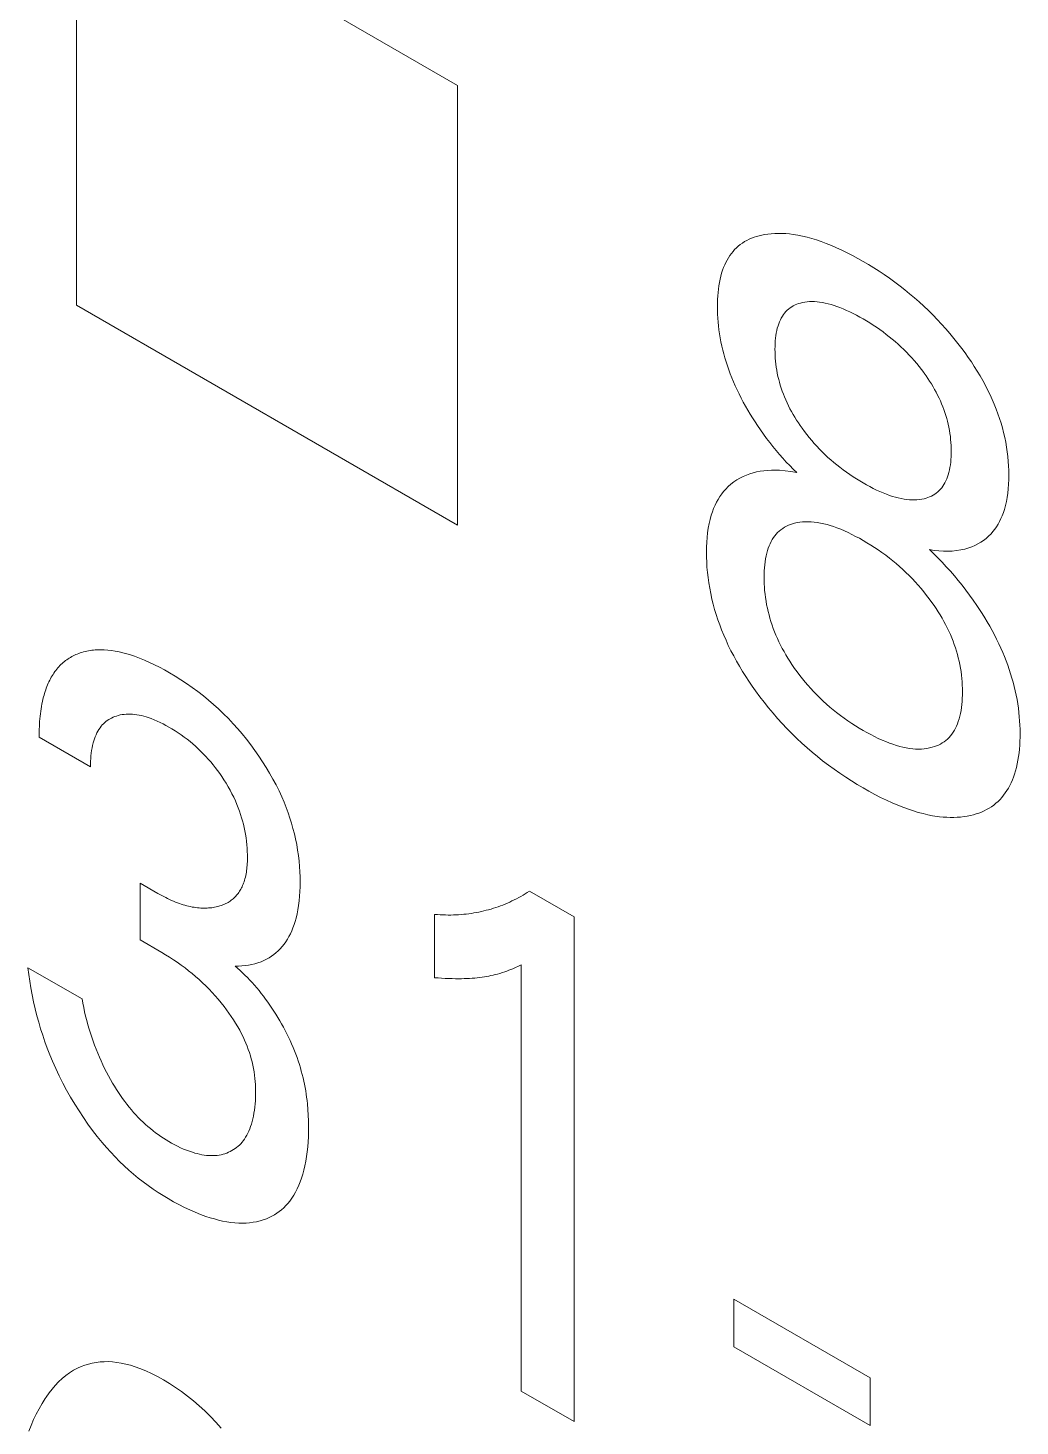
# Model space of a CAD drawing. Header units: inches. Extents: x 67248 to 85686, y -40174 to -31152.
# Drawn here: x 82487.063 to 82489.649, y -32980.229 to -32976.585 of the extents above; entities that cross this region are included whole.
import ezdxf

# ---------------------------------------------------------------- set-up
doc = ezdxf.new("R2010")
doc.units = ezdxf.units.IN
doc.header["$MEASUREMENT"] = 0

# ---------------------------------------------------------------- blocks, each defined once
blk = doc.blocks.new('ET200S')
at = {"lineweight": 0}
for p, q in [((93.8362, -39.0085), (92.917, -38.4778)), ((92.917, -38.4778), (92.917, -39.5392)), ((93.8362, -40.0699), (93.8362, -39.0085)), ((94.5582, -39.3729), (94.5521, -39.3749)), ((94.5644, -39.3712), (94.5582, -39.3729)), ((94.5707, -39.3697), (94.5644, -39.3712)), ((94.5771, -39.3684), (94.5707, -39.3697)), ((94.5853, -39.3672), (94.5771, -39.3684)), ((94.5937, -39.3663), (94.5853, -39.3672)), ((94.6023, -39.3657), (94.5937, -39.3663)), ((94.6109, -39.3655), (94.6023, -39.3657)), ((94.6197, -39.3657), (94.6109, -39.3655)), ((94.6286, -39.3661), (94.6197, -39.3657)), ((94.6376, -39.367), (94.6286, -39.3661)), ((94.6466, -39.3681), (94.6376, -39.367)), ((94.6577, -39.3699), (94.6466, -39.3681)), ((94.6689, -39.3721), (94.6577, -39.3699)), ((94.6802, -39.3748), (94.6689, -39.3721)), ((94.5053, -39.4047), (94.5013, -39.4093)), ((94.5096, -39.4005), (94.5053, -39.4047)), ((94.514, -39.3964), (94.5096, -39.4005)), ((94.5189, -39.3925), (94.514, -39.3964)), ((94.524, -39.3888), (94.5189, -39.3925)), ((94.5293, -39.3855), (94.524, -39.3888)), ((94.5348, -39.3824), (94.5293, -39.3855)), ((94.5404, -39.3796), (94.5348, -39.3824)), ((94.5462, -39.3771), (94.5404, -39.3796)), ((94.5521, -39.3749), (94.5462, -39.3771)), ((94.6915, -39.3779), (94.6802, -39.3748)), ((94.703, -39.3815), (94.6915, -39.3779)), ((94.7145, -39.3854), (94.703, -39.3815)), ((94.7261, -39.3896), (94.7145, -39.3854)), ((94.7387, -39.3947), (94.7261, -39.3896)), ((94.7514, -39.4002), (94.7387, -39.3947)), ((94.7642, -39.4061), (94.7514, -39.4002)), ((94.7769, -39.4123), (94.7642, -39.4061)), ((94.484, -39.4358), (94.4812, -39.4418)), ((94.4871, -39.43), (94.484, -39.4358)), ((94.4903, -39.4244), (94.4871, -39.43)), ((94.4938, -39.4191), (94.4903, -39.4244)), ((94.4974, -39.4141), (94.4938, -39.4191)), ((94.5013, -39.4093), (94.4974, -39.4141)), ((94.7897, -39.4189), (94.7769, -39.4123)), ((94.8025, -39.4258), (94.7897, -39.4189)), ((94.8153, -39.4331), (94.8025, -39.4258)), ((94.8282, -39.4406), (94.8153, -39.4331)), ((94.841, -39.4485), (94.8282, -39.4406)), ((94.4718, -39.4688), (94.47, -39.4763)), ((94.4739, -39.4615), (94.4718, -39.4688)), ((94.4762, -39.4545), (94.4739, -39.4615)), ((94.4786, -39.448), (94.4762, -39.4545)), ((94.4812, -39.4418), (94.4786, -39.448)), ((94.8538, -39.4567), (94.841, -39.4485)), ((94.8665, -39.4652), (94.8538, -39.4567)), ((94.8793, -39.474), (94.8665, -39.4652)), ((94.892, -39.4832), (94.8793, -39.474)), ((94.4651, -39.5082), (94.4644, -39.5165)), ((94.466, -39.4999), (94.4651, -39.5082)), ((94.4671, -39.4919), (94.466, -39.4999)), ((94.4685, -39.484), (94.4671, -39.4919)), ((94.47, -39.4763), (94.4685, -39.484)), ((94.9046, -39.4927), (94.892, -39.4832)), ((94.9162, -39.5018), (94.9046, -39.4927)), ((94.9277, -39.5112), (94.9162, -39.5018)), ((92.917, -39.5392), (93.8362, -40.0699)), ((94.4636, -39.5337), (94.4635, -39.5425)), ((94.4639, -39.5251), (94.4636, -39.5337)), ((94.4644, -39.5165), (94.4639, -39.5251)), ((94.643, -39.5427), (94.6469, -39.5404)), ((94.6469, -39.5404), (94.651, -39.5383)), ((94.651, -39.5383), (94.6553, -39.5365)), ((94.6553, -39.5365), (94.6597, -39.5349)), ((94.6597, -39.5349), (94.6642, -39.5336)), ((94.6642, -39.5336), (94.6688, -39.5325)), ((94.6688, -39.5325), (94.6744, -39.5314)), ((94.6744, -39.5314), (94.6801, -39.5307)), ((94.6801, -39.5307), (94.686, -39.5303)), ((94.686, -39.5303), (94.692, -39.5302)), ((94.692, -39.5302), (94.698, -39.5303)), ((94.698, -39.5303), (94.7042, -39.5308)), ((94.7042, -39.5308), (94.7104, -39.5315)), ((94.7104, -39.5315), (94.7172, -39.5325)), ((94.7172, -39.5325), (94.7241, -39.5339)), ((94.7241, -39.5339), (94.731, -39.5355)), ((94.731, -39.5355), (94.738, -39.5374)), ((94.738, -39.5374), (94.7451, -39.5396)), ((94.7451, -39.5396), (94.7522, -39.542)), ((94.7522, -39.542), (94.7593, -39.5446)), ((94.9392, -39.5209), (94.9277, -39.5112)), ((94.9505, -39.5309), (94.9392, -39.5209)), ((94.9618, -39.5413), (94.9505, -39.5309)), ((94.973, -39.5519), (94.9618, -39.5413)), ((94.4635, -39.5425), (94.4636, -39.5516)), ((94.4636, -39.5516), (94.464, -39.5608)), ((94.464, -39.5608), (94.4645, -39.5701)), ((94.4645, -39.5701), (94.4652, -39.5795)), ((94.6136, -39.579), (94.6156, -39.5744)), ((94.6156, -39.5744), (94.6179, -39.5699)), ((94.6179, -39.5699), (94.6204, -39.5657)), ((94.6204, -39.5657), (94.623, -39.5617)), ((94.623, -39.5617), (94.6258, -39.558)), ((94.6258, -39.558), (94.6288, -39.5545)), ((94.6288, -39.5545), (94.632, -39.5512)), ((94.632, -39.5512), (94.6355, -39.5481)), ((94.6355, -39.5481), (94.6391, -39.5453)), ((94.6391, -39.5453), (94.643, -39.5427)), ((94.7593, -39.5446), (94.7673, -39.5478)), ((94.7673, -39.5478), (94.7752, -39.5513)), ((94.7752, -39.5513), (94.7832, -39.555)), ((94.7832, -39.555), (94.7912, -39.5589)), ((94.7912, -39.5589), (94.7993, -39.5631)), ((94.7993, -39.5631), (94.8073, -39.5674)), ((94.8073, -39.5674), (94.8153, -39.572)), ((94.8153, -39.572), (94.8234, -39.5767)), ((94.9841, -39.5629), (94.973, -39.5519)), ((94.9944, -39.5736), (94.9841, -39.5629)), ((95.0047, -39.5846), (94.9944, -39.5736)), ((94.4652, -39.5795), (94.4661, -39.5889)), ((94.4661, -39.5889), (94.4673, -39.5985)), ((94.4673, -39.5985), (94.4687, -39.6082)), ((94.4687, -39.6082), (94.4703, -39.6179)), ((94.6048, -39.6124), (94.6057, -39.6063)), ((94.6057, -39.6063), (94.6069, -39.6003)), ((94.6069, -39.6003), (94.6083, -39.5944)), ((94.6083, -39.5944), (94.61, -39.5888)), ((94.61, -39.5888), (94.6117, -39.5838)), ((94.6117, -39.5838), (94.6136, -39.579)), ((94.8234, -39.5767), (94.8314, -39.5816)), ((94.8314, -39.5816), (94.8395, -39.5868)), ((94.8395, -39.5868), (94.8475, -39.5921)), ((94.8475, -39.5921), (94.8555, -39.5976)), ((94.8555, -39.5976), (94.8634, -39.6034)), ((94.8634, -39.6034), (94.8714, -39.6093)), ((94.8714, -39.6093), (94.8785, -39.6149)), ((95.0148, -39.5958), (95.0047, -39.5846)), ((95.0248, -39.6074), (95.0148, -39.5958)), ((95.0346, -39.6192), (95.0248, -39.6074)), ((94.4703, -39.6179), (94.4722, -39.6277)), ((94.4722, -39.6277), (94.4743, -39.6376)), ((94.4743, -39.6376), (94.4766, -39.6471)), ((94.6026, -39.6453), (94.6027, -39.6385)), ((94.6027, -39.6385), (94.6029, -39.6318)), ((94.6029, -39.6318), (94.6034, -39.6252)), ((94.6034, -39.6252), (94.604, -39.6188)), ((94.604, -39.6188), (94.6048, -39.6124)), ((94.8785, -39.6149), (94.8856, -39.6207)), ((94.8856, -39.6207), (94.8927, -39.6267)), ((94.8927, -39.6267), (94.8997, -39.6329)), ((94.8997, -39.6329), (94.9066, -39.6392)), ((94.9066, -39.6392), (94.9135, -39.6458)), ((95.0442, -39.6313), (95.0346, -39.6192)), ((95.0536, -39.6436), (95.0442, -39.6313)), ((94.4766, -39.6471), (94.4791, -39.6566)), ((94.4791, -39.6566), (94.4818, -39.6662)), ((94.4818, -39.6662), (94.4847, -39.6758)), ((94.4847, -39.6758), (94.4878, -39.6854)), ((94.6027, -39.6523), (94.6026, -39.6453)), ((94.6029, -39.6593), (94.6027, -39.6523)), ((94.6033, -39.6665), (94.6029, -39.6593)), ((94.6039, -39.6737), (94.6033, -39.6665)), ((94.6047, -39.681), (94.6039, -39.6737)), ((94.9135, -39.6458), (94.9203, -39.6526)), ((94.9203, -39.6526), (94.9265, -39.6591)), ((94.9265, -39.6591), (94.9327, -39.6658)), ((94.9327, -39.6658), (94.9387, -39.6726)), ((94.9387, -39.6726), (94.9447, -39.6796)), ((95.0614, -39.6541), (95.0536, -39.6436)), ((95.0691, -39.6649), (95.0614, -39.6541)), ((95.0766, -39.6758), (95.0691, -39.6649)), ((95.0838, -39.6869), (95.0766, -39.6758)), ((94.4878, -39.6854), (94.4912, -39.695)), ((94.4912, -39.695), (94.4948, -39.7046)), ((94.4948, -39.7046), (94.4985, -39.7142)), ((94.6057, -39.6883), (94.6047, -39.681)), ((94.6069, -39.6958), (94.6057, -39.6883)), ((94.6083, -39.7033), (94.6069, -39.6958)), ((94.6099, -39.7109), (94.6083, -39.7033)), ((94.6116, -39.7179), (94.6099, -39.7109)), ((94.9447, -39.6796), (94.9506, -39.6868)), ((94.9506, -39.6868), (94.9563, -39.6942)), ((94.9563, -39.6942), (94.9619, -39.7017)), ((94.9619, -39.7017), (94.963, -39.7032)), ((94.963, -39.7032), (94.9674, -39.7095)), ((94.9674, -39.7095), (94.9718, -39.7158)), ((95.0909, -39.6981), (95.0838, -39.6869)), ((95.0977, -39.7095), (95.0909, -39.6981)), ((95.1043, -39.721), (95.0977, -39.7095)), ((94.4985, -39.7142), (94.5025, -39.7237)), ((94.5025, -39.7237), (94.5066, -39.7332)), ((94.5066, -39.7332), (94.5112, -39.7432)), ((94.5112, -39.7432), (94.516, -39.7531)), ((94.6134, -39.7249), (94.6116, -39.7179)), ((94.6155, -39.732), (94.6134, -39.7249)), ((94.6177, -39.7391), (94.6155, -39.732)), ((94.6201, -39.7462), (94.6177, -39.7391)), ((94.9718, -39.7158), (94.976, -39.7223)), ((94.976, -39.7223), (94.9802, -39.7289)), ((94.9802, -39.7289), (94.9842, -39.7355)), ((94.9842, -39.7355), (94.988, -39.7423)), ((94.988, -39.7423), (94.9917, -39.7491)), ((95.1107, -39.7326), (95.1043, -39.721)), ((95.1167, -39.7444), (95.1107, -39.7326)), ((95.1221, -39.7556), (95.1167, -39.7444)), ((94.516, -39.7531), (94.521, -39.7629)), ((94.521, -39.7629), (94.5262, -39.7727)), ((94.5262, -39.7727), (94.5315, -39.7824)), ((94.6228, -39.7533), (94.6201, -39.7462)), ((94.6256, -39.7603), (94.6228, -39.7533)), ((94.6285, -39.7674), (94.6256, -39.7603)), ((94.6317, -39.7744), (94.6285, -39.7674)), ((94.6351, -39.7815), (94.6317, -39.7744)), ((94.9917, -39.7491), (94.9953, -39.7559)), ((94.9953, -39.7559), (94.9987, -39.7629)), ((94.9987, -39.7629), (95.0019, -39.7698)), ((95.0019, -39.7698), (95.0049, -39.7768)), ((95.0049, -39.7768), (95.0077, -39.7838)), ((95.1272, -39.7668), (95.1221, -39.7556)), ((95.132, -39.7781), (95.1272, -39.7668)), ((95.1365, -39.7894), (95.132, -39.7781)), ((94.5315, -39.7824), (94.537, -39.792)), ((94.537, -39.792), (94.5427, -39.8015)), ((94.5427, -39.8015), (94.5485, -39.8109)), ((94.5485, -39.8109), (94.5545, -39.8202)), ((94.6387, -39.7886), (94.6351, -39.7815)), ((94.6425, -39.7956), (94.6387, -39.7886)), ((94.6464, -39.8025), (94.6425, -39.7956)), ((94.6505, -39.8094), (94.6464, -39.8025)), ((94.6547, -39.8161), (94.6505, -39.8094)), ((95.0077, -39.7838), (95.0103, -39.7909)), ((95.0103, -39.7909), (95.0128, -39.7979)), ((95.0128, -39.7979), (95.0151, -39.805)), ((95.0151, -39.805), (95.0171, -39.812)), ((95.0171, -39.812), (95.019, -39.819)), ((95.1408, -39.8008), (95.1365, -39.7894)), ((95.1447, -39.8122), (95.1408, -39.8008)), ((95.1483, -39.8235), (95.1447, -39.8122)), ((94.5545, -39.8202), (94.5605, -39.8293)), ((94.5605, -39.8293), (94.5677, -39.8398)), ((94.5677, -39.8398), (94.575, -39.8502)), ((94.659, -39.8228), (94.6547, -39.8161)), ((94.6635, -39.8294), (94.659, -39.8228)), ((94.668, -39.8359), (94.6635, -39.8294)), ((94.6736, -39.8435), (94.668, -39.8359)), ((94.6794, -39.851), (94.6736, -39.8435)), ((95.019, -39.819), (95.0207, -39.826)), ((95.0207, -39.826), (95.0224, -39.8335)), ((95.0224, -39.8335), (95.0238, -39.8409)), ((95.0238, -39.8409), (95.025, -39.8483)), ((95.1516, -39.8348), (95.1483, -39.8235)), ((95.1545, -39.8461), (95.1516, -39.8348)), ((94.575, -39.8502), (94.5825, -39.8603)), ((94.5825, -39.8603), (94.5901, -39.8703)), ((94.5901, -39.8703), (94.5978, -39.8801)), ((94.6853, -39.8584), (94.6794, -39.851)), ((94.6912, -39.8656), (94.6853, -39.8584)), ((94.6973, -39.8726), (94.6912, -39.8656)), ((94.7035, -39.8794), (94.6973, -39.8726)), ((94.7098, -39.886), (94.7035, -39.8794)), ((95.025, -39.8483), (95.0259, -39.8556)), ((95.0259, -39.8556), (95.0267, -39.8628)), ((95.0267, -39.8628), (95.0273, -39.87)), ((95.0273, -39.87), (95.0278, -39.8771)), ((95.0278, -39.8771), (95.028, -39.8841)), ((95.1573, -39.858), (95.1545, -39.8461)), ((95.1597, -39.8697), (95.1573, -39.858)), ((95.1617, -39.8814), (95.1597, -39.8697)), ((94.5978, -39.8801), (94.6056, -39.8897)), ((94.6056, -39.8897), (94.6136, -39.899)), ((94.6136, -39.899), (94.6217, -39.9082)), ((94.6217, -39.9082), (94.6299, -39.9173)), ((94.7166, -39.8929), (94.7098, -39.886)), ((94.7235, -39.8996), (94.7166, -39.8929)), ((94.7305, -39.9061), (94.7235, -39.8996)), ((94.7375, -39.9124), (94.7305, -39.9061)), ((94.7446, -39.9184), (94.7375, -39.9124)), ((95.0274, -39.9113), (95.0268, -39.9178)), ((95.0278, -39.9046), (95.0274, -39.9113)), ((95.028, -39.8978), (95.0278, -39.9046)), ((95.028, -39.8841), (95.0281, -39.891)), ((95.0281, -39.891), (95.028, -39.8978)), ((95.1634, -39.8929), (95.1617, -39.8814)), ((95.1648, -39.9044), (95.1634, -39.8929)), ((95.1658, -39.9157), (95.1648, -39.9044)), ((94.5417, -39.9461), (94.5336, -39.9491)), ((94.55, -39.9436), (94.5417, -39.9461)), ((94.5584, -39.9414), (94.55, -39.9436)), ((94.567, -39.9397), (94.5584, -39.9414)), ((94.5757, -39.9384), (94.567, -39.9397)), ((94.5849, -39.9375), (94.5757, -39.9384)), ((94.5943, -39.9371), (94.5849, -39.9375)), ((94.6039, -39.937), (94.5943, -39.9371)), ((94.6136, -39.9374), (94.6039, -39.937)), ((94.6273, -39.9386), (94.6136, -39.9374)), ((94.6412, -39.9405), (94.6273, -39.9386)), ((94.6299, -39.9173), (94.6383, -39.9261)), ((94.6383, -39.9261), (94.6467, -39.9347)), ((94.6552, -39.943), (94.6412, -39.9405)), ((94.6467, -39.9347), (94.6552, -39.943)), ((94.7517, -39.9243), (94.7446, -39.9184)), ((94.7589, -39.93), (94.7517, -39.9243)), ((94.7669, -39.936), (94.7589, -39.93)), ((94.7749, -39.9419), (94.7669, -39.936)), ((94.783, -39.9475), (94.7749, -39.9419)), ((95.0224, -39.9424), (95.0208, -39.9481)), ((95.0238, -39.9365), (95.0224, -39.9424)), ((95.025, -39.9304), (95.0238, -39.9365)), ((95.026, -39.9242), (95.025, -39.9304)), ((95.0268, -39.9178), (95.026, -39.9242)), ((95.1666, -39.9268), (95.1658, -39.9157)), ((95.167, -39.9378), (95.1666, -39.9268)), ((95.1672, -39.9487), (95.167, -39.9378)), ((94.4899, -39.9765), (94.4837, -39.9827)), ((94.4964, -39.9707), (94.4899, -39.9765)), ((94.5033, -39.9655), (94.4964, -39.9707)), ((94.5105, -39.9607), (94.5033, -39.9655)), ((94.5179, -39.9564), (94.5105, -39.9607)), ((94.5256, -39.9525), (94.5179, -39.9564)), ((94.5336, -39.9491), (94.5256, -39.9525)), ((94.7911, -39.9529), (94.783, -39.9475)), ((94.7991, -39.958), (94.7911, -39.9529)), ((94.8072, -39.963), (94.7991, -39.958)), ((94.8153, -39.9678), (94.8072, -39.963)), ((94.8235, -39.9724), (94.8153, -39.9678)), ((94.8316, -39.9768), (94.8235, -39.9724)), ((94.8396, -39.9809), (94.8316, -39.9768)), ((95.0051, -39.9795), (95.0022, -39.9831)), ((95.0079, -39.9756), (95.0051, -39.9795)), ((95.0106, -39.9716), (95.0079, -39.9756)), ((95.013, -39.9673), (95.0106, -39.9716)), ((95.0152, -39.9628), (95.013, -39.9673)), ((95.0173, -39.9581), (95.0152, -39.9628)), ((95.0191, -39.9532), (95.0173, -39.9581)), ((95.0208, -39.9481), (95.0191, -39.9532)), ((95.1657, -39.9818), (95.1665, -39.971)), ((95.1665, -39.971), (95.167, -39.9599)), ((95.167, -39.9599), (95.1672, -39.9487)), ((94.4615, -40.0145), (94.4579, -40.0218)), ((94.4654, -40.0074), (94.4615, -40.0145)), ((94.4695, -40.0007), (94.4654, -40.0074)), ((94.474, -39.9944), (94.4695, -40.0007)), ((94.4787, -39.9884), (94.474, -39.9944)), ((94.4837, -39.9827), (94.4787, -39.9884)), ((94.8477, -39.9849), (94.8396, -39.9809)), ((94.8558, -39.9886), (94.8477, -39.9849)), ((94.8638, -39.992), (94.8558, -39.9886)), ((94.8718, -39.9952), (94.8638, -39.992)), ((94.879, -39.9978), (94.8718, -39.9952)), ((94.8861, -40.0002), (94.879, -39.9978)), ((94.8932, -40.0023), (94.8861, -40.0002)), ((94.9002, -40.0041), (94.8932, -40.0023)), ((94.9072, -40.0057), (94.9002, -40.0041)), ((94.9141, -40.0069), (94.9072, -40.0057)), ((94.9209, -40.0079), (94.9141, -40.0069)), ((94.9272, -40.0085), (94.9209, -40.0079)), ((94.9334, -40.0088), (94.9272, -40.0085)), ((94.9395, -40.0089), (94.9334, -40.0088)), ((94.9454, -40.0086), (94.9395, -40.0089)), ((94.9513, -40.008), (94.9454, -40.0086)), ((94.9571, -40.0072), (94.9513, -40.008)), ((94.9627, -40.006), (94.9571, -40.0072)), ((94.9672, -40.0048), (94.9627, -40.006)), ((94.9717, -40.0033), (94.9672, -40.0048)), ((94.976, -40.0016), (94.9717, -40.0033)), ((94.9802, -39.9997), (94.976, -40.0016)), ((94.9843, -39.9976), (94.9802, -39.9997)), ((94.9882, -39.9952), (94.9843, -39.9976)), ((94.992, -39.9925), (94.9882, -39.9952)), ((94.9956, -39.9896), (94.992, -39.9925)), ((94.999, -39.9864), (94.9956, -39.9896)), ((95.0022, -39.9831), (94.999, -39.9864)), ((95.159, -40.0225), (95.1612, -40.0128)), ((95.1612, -40.0128), (95.1631, -40.0027)), ((95.1631, -40.0027), (95.1646, -39.9924)), ((95.1646, -39.9924), (95.1657, -39.9818)), ((94.4488, -40.0456), (94.446, -40.0557)), ((94.4516, -40.0374), (94.4488, -40.0456)), ((94.4546, -40.0295), (94.4516, -40.0374)), ((94.4579, -40.0218), (94.4546, -40.0295)), ((95.148, -40.054), (95.1511, -40.0469)), ((95.1511, -40.0469), (95.1539, -40.0395)), ((95.1539, -40.0395), (95.1564, -40.0319)), ((95.1564, -40.0319), (95.159, -40.0225)), ((94.4417, -40.0769), (94.4401, -40.088)), ((94.4436, -40.0661), (94.4417, -40.0769)), ((94.446, -40.0557), (94.4436, -40.0661)), ((94.6129, -40.0839), (94.617, -40.0806)), ((94.617, -40.0806), (94.6212, -40.0776)), ((94.6212, -40.0776), (94.6256, -40.0748)), ((94.6256, -40.0748), (94.6302, -40.0723)), ((94.6302, -40.0723), (94.635, -40.0701)), ((94.635, -40.0701), (94.6398, -40.0681)), ((94.6398, -40.0681), (94.6448, -40.0664)), ((94.6448, -40.0664), (94.65, -40.065)), ((94.65, -40.065), (94.6563, -40.0636)), ((94.6563, -40.0636), (94.6628, -40.0625)), ((94.6628, -40.0625), (94.6694, -40.0618)), ((94.6694, -40.0618), (94.6762, -40.0614)), ((94.6762, -40.0614), (94.683, -40.0614)), ((94.683, -40.0614), (94.69, -40.0617)), ((94.69, -40.0617), (94.6971, -40.0623)), ((94.6971, -40.0623), (94.7047, -40.0633)), ((94.7047, -40.0633), (94.7125, -40.0647)), ((94.7125, -40.0647), (94.7203, -40.0664)), ((94.7203, -40.0664), (94.7282, -40.0684)), ((94.7282, -40.0684), (94.7361, -40.0707)), ((94.7361, -40.0707), (94.7442, -40.0733)), ((94.7442, -40.0733), (94.7522, -40.0762)), ((94.7522, -40.0762), (94.7612, -40.0797)), ((94.7612, -40.0797), (94.7701, -40.0835)), ((95.1287, -40.0852), (95.133, -40.0796)), ((95.133, -40.0796), (95.1372, -40.0736)), ((95.1372, -40.0736), (95.141, -40.0674)), ((95.141, -40.0674), (95.1446, -40.0609)), ((95.1446, -40.0609), (95.148, -40.054)), ((94.438, -40.111), (94.4374, -40.1228)), ((94.4388, -40.0993), (94.438, -40.111)), ((94.4401, -40.088), (94.4388, -40.0993)), ((94.5885, -40.1197), (94.5908, -40.1144)), ((94.5908, -40.1144), (94.5933, -40.1093)), ((94.5933, -40.1093), (94.5961, -40.1045)), ((94.5961, -40.1045), (94.599, -40.0998)), ((94.599, -40.0998), (94.6021, -40.0955)), ((94.6021, -40.0955), (94.6055, -40.0914)), ((94.6055, -40.0914), (94.609, -40.0876)), ((94.609, -40.0876), (94.6129, -40.0839)), ((94.7701, -40.0835), (94.7791, -40.0876)), ((94.7791, -40.0876), (94.7882, -40.092)), ((94.7882, -40.092), (94.7972, -40.0967)), ((94.7972, -40.0967), (94.8063, -40.1015)), ((94.8063, -40.1015), (94.8153, -40.1067)), ((94.8153, -40.1067), (94.8245, -40.112)), ((94.8245, -40.112), (94.8336, -40.1176)), ((95.0851, -40.1185), (95.0923, -40.115)), ((95.0923, -40.115), (95.0992, -40.1109)), ((95.0992, -40.1109), (95.1058, -40.1065)), ((95.1058, -40.1065), (95.1122, -40.1016)), ((95.1122, -40.1016), (95.1183, -40.0963)), ((95.1183, -40.0963), (95.1241, -40.0905)), ((95.1241, -40.0905), (95.1287, -40.0852)), ((94.4374, -40.1228), (94.4372, -40.1349)), ((94.4372, -40.1349), (94.4374, -40.1469)), ((94.4374, -40.1469), (94.4378, -40.159)), ((94.5798, -40.1509), (94.5811, -40.144)), ((94.5811, -40.144), (94.5827, -40.1374)), ((94.5827, -40.1374), (94.5845, -40.131)), ((94.5845, -40.131), (94.5864, -40.1252)), ((94.5864, -40.1252), (94.5885, -40.1197)), ((94.8336, -40.1176), (94.8427, -40.1235)), ((94.8427, -40.1235), (94.8518, -40.1296)), ((94.8518, -40.1296), (94.8609, -40.1359)), ((94.8609, -40.1359), (94.8699, -40.1425)), ((94.8699, -40.1425), (94.8789, -40.1493)), ((94.8789, -40.1493), (94.887, -40.1558)), ((94.9755, -40.1288), (94.9869, -40.1306)), ((94.9858, -40.1386), (94.9755, -40.1288)), ((94.9961, -40.1488), (94.9858, -40.1386)), ((94.9869, -40.1306), (94.9982, -40.1319)), ((95.0062, -40.1593), (94.9961, -40.1488)), ((94.9982, -40.1319), (95.0094, -40.1326)), ((95.0094, -40.1326), (95.0201, -40.1327)), ((95.0201, -40.1327), (95.0306, -40.1322)), ((95.0306, -40.1322), (95.0409, -40.1311)), ((95.0409, -40.1311), (95.0509, -40.1295)), ((95.0509, -40.1295), (95.0607, -40.1273)), ((95.0607, -40.1273), (95.0702, -40.1245)), ((95.0702, -40.1245), (95.0778, -40.1217)), ((95.0778, -40.1217), (95.0851, -40.1185)), ((94.4378, -40.159), (94.4385, -40.1714)), ((94.4385, -40.1714), (94.4396, -40.1838)), ((94.5764, -40.1875), (94.5767, -40.1799)), ((94.5767, -40.1799), (94.5772, -40.1724)), ((94.5772, -40.1724), (94.5778, -40.1651)), ((94.5778, -40.1651), (94.5787, -40.1579)), ((94.5787, -40.1579), (94.5798, -40.1509)), ((94.887, -40.1558), (94.8951, -40.1624)), ((94.8951, -40.1624), (94.903, -40.1693)), ((94.903, -40.1693), (94.911, -40.1764)), ((94.911, -40.1764), (94.9188, -40.1838)), ((95.0162, -40.17), (95.0062, -40.1593)), ((95.026, -40.1808), (95.0162, -40.17)), ((95.0356, -40.1919), (95.026, -40.1808)), ((94.4396, -40.1838), (94.4411, -40.1964)), ((94.4411, -40.1964), (94.4428, -40.2092)), ((94.4428, -40.2092), (94.445, -40.222)), ((94.5763, -40.1952), (94.5764, -40.1875)), ((94.5764, -40.2032), (94.5763, -40.1952)), ((94.5766, -40.2113), (94.5764, -40.2032)), ((94.5771, -40.2195), (94.5766, -40.2113)), ((94.9188, -40.1838), (94.9266, -40.1914)), ((94.9266, -40.1914), (94.9343, -40.1993)), ((94.9343, -40.1993), (94.9414, -40.2068)), ((94.9414, -40.2068), (94.9484, -40.2146)), ((94.9484, -40.2146), (94.9552, -40.2226)), ((95.045, -40.2033), (95.0356, -40.1919)), ((95.0543, -40.2148), (95.045, -40.2033)), ((95.0634, -40.2266), (95.0543, -40.2148)), ((94.445, -40.222), (94.4475, -40.235)), ((94.4475, -40.235), (94.4504, -40.2481)), ((94.4504, -40.2481), (94.4535, -40.2604)), ((94.5777, -40.2277), (94.5771, -40.2195)), ((94.5786, -40.2361), (94.5777, -40.2277)), ((94.5797, -40.2445), (94.5786, -40.2361)), ((94.581, -40.2531), (94.5797, -40.2445)), ((94.9552, -40.2226), (94.962, -40.2307)), ((94.962, -40.2307), (94.9686, -40.2391)), ((94.9686, -40.2391), (94.9751, -40.2477)), ((94.9751, -40.2477), (94.9815, -40.2564)), ((95.0724, -40.2386), (95.0634, -40.2266)), ((95.0812, -40.2509), (95.0724, -40.2386)), ((94.4535, -40.2604), (94.4569, -40.2729)), ((94.4569, -40.2729), (94.4607, -40.2853)), ((94.5825, -40.2617), (94.581, -40.2531)), ((94.5843, -40.2703), (94.5825, -40.2617)), ((94.5862, -40.2783), (94.5843, -40.2703)), ((94.5882, -40.2864), (94.5862, -40.2783)), ((94.9815, -40.2564), (94.9866, -40.2637)), ((94.9866, -40.2637), (94.9916, -40.2712)), ((94.9916, -40.2712), (94.9965, -40.2787)), ((94.9965, -40.2787), (95.0012, -40.2863)), ((95.0897, -40.2633), (95.0812, -40.2509)), ((95.0963, -40.2732), (95.0897, -40.2633)), ((95.1027, -40.2832), (95.0963, -40.2732)), ((95.1089, -40.2932), (95.1027, -40.2832)), ((94.4607, -40.2853), (94.4648, -40.2978)), ((94.4648, -40.2978), (94.4692, -40.3103)), ((94.4692, -40.3103), (94.4739, -40.3227)), ((94.5905, -40.2944), (94.5882, -40.2864)), ((94.593, -40.3025), (94.5905, -40.2944)), ((94.5956, -40.3107), (94.593, -40.3025)), ((94.5985, -40.3188), (94.5956, -40.3107)), ((95.0012, -40.2863), (95.0058, -40.2941)), ((95.0058, -40.2941), (95.0102, -40.3019)), ((95.0102, -40.3019), (95.0145, -40.3098)), ((95.0145, -40.3098), (95.0185, -40.3178)), ((95.0185, -40.3178), (95.0224, -40.3258)), ((95.115, -40.3034), (95.1089, -40.2932)), ((95.121, -40.3137), (95.115, -40.3034)), ((95.1267, -40.3241), (95.121, -40.3137)), ((94.4739, -40.3227), (94.479, -40.3351)), ((94.479, -40.3351), (94.4844, -40.3475)), ((94.4844, -40.3475), (94.49, -40.3598)), ((94.6016, -40.3269), (94.5985, -40.3188)), ((94.6049, -40.3349), (94.6016, -40.3269)), ((94.6084, -40.343), (94.6049, -40.3349)), ((94.6121, -40.3511), (94.6084, -40.343)), ((94.6161, -40.3591), (94.6121, -40.3511)), ((95.0224, -40.3258), (95.026, -40.3337)), ((95.026, -40.3337), (95.0293, -40.3417)), ((95.0293, -40.3417), (95.0325, -40.3497)), ((95.0325, -40.3497), (95.0354, -40.3577)), ((95.1323, -40.3346), (95.1267, -40.3241)), ((95.1377, -40.3452), (95.1323, -40.3346)), ((95.1428, -40.3558), (95.1377, -40.3452)), ((94.49, -40.3598), (94.4963, -40.3726)), ((94.4963, -40.3726), (94.5029, -40.3853)), ((94.5029, -40.3853), (94.5097, -40.3978)), ((94.6202, -40.3671), (94.6161, -40.3591)), ((94.6246, -40.375), (94.6202, -40.3671)), ((94.6291, -40.3828), (94.6246, -40.375)), ((94.6337, -40.3905), (94.6291, -40.3828)), ((95.0354, -40.3577), (95.0381, -40.3657)), ((95.0381, -40.3657), (95.0407, -40.3737)), ((95.0407, -40.3737), (95.043, -40.3817)), ((95.043, -40.3817), (95.0451, -40.3897)), ((95.1478, -40.3665), (95.1428, -40.3558)), ((95.1523, -40.3767), (95.1478, -40.3665)), ((95.1565, -40.387), (95.1523, -40.3767)), ((94.5097, -40.3978), (94.5169, -40.4102)), ((94.5169, -40.4102), (94.5243, -40.4225)), ((94.6385, -40.3981), (94.6337, -40.3905)), ((94.6434, -40.4057), (94.6385, -40.3981)), ((94.6485, -40.4131), (94.6434, -40.4057)), ((94.65, -40.4153), (94.6485, -40.4131)), ((94.6562, -40.4238), (94.65, -40.4153)), ((95.0451, -40.3897), (95.047, -40.3976)), ((95.047, -40.3976), (95.0488, -40.4061)), ((95.0488, -40.4061), (95.0503, -40.4146)), ((95.0503, -40.4146), (95.0517, -40.423)), ((95.1606, -40.3973), (95.1565, -40.387)), ((95.1644, -40.4076), (95.1606, -40.3973)), ((95.1681, -40.418), (95.1644, -40.4076)), ((95.1714, -40.4283), (95.1681, -40.418)), ((94.5243, -40.4225), (94.5319, -40.4346)), ((94.5319, -40.4346), (94.5397, -40.4466)), ((94.5397, -40.4466), (94.5478, -40.4583)), ((94.6624, -40.4322), (94.6562, -40.4238)), ((94.6689, -40.4404), (94.6624, -40.4322)), ((94.6754, -40.4484), (94.6689, -40.4404)), ((94.6821, -40.4562), (94.6754, -40.4484)), ((95.0517, -40.423), (95.0528, -40.4314)), ((95.0528, -40.4314), (95.0536, -40.4396)), ((95.0536, -40.4396), (95.0543, -40.4478)), ((95.0543, -40.4478), (95.0548, -40.4558)), ((95.1746, -40.4386), (95.1714, -40.4283)), ((95.1775, -40.4489), (95.1746, -40.4386)), ((95.1802, -40.4592), (95.1775, -40.4489)), ((94.5478, -40.4583), (94.556, -40.4699)), ((94.556, -40.4699), (94.5662, -40.4837)), ((94.5662, -40.4837), (94.5765, -40.4972)), ((94.6889, -40.4638), (94.6821, -40.4562)), ((94.6957, -40.4712), (94.6889, -40.4638)), ((94.7034, -40.4792), (94.6957, -40.4712)), ((94.7113, -40.4869), (94.7034, -40.4792)), ((94.7191, -40.4944), (94.7113, -40.4869)), ((95.0548, -40.4558), (95.055, -40.4638)), ((95.0551, -40.4796), (95.0548, -40.4873)), ((95.055, -40.4638), (95.0551, -40.4717)), ((95.0551, -40.4717), (95.0551, -40.4796)), ((95.1826, -40.4693), (95.1802, -40.4592)), ((95.1849, -40.48), (95.1826, -40.4693)), ((95.1869, -40.4906), (95.1849, -40.48)), ((94.5765, -40.4972), (94.5871, -40.5104)), ((94.5871, -40.5104), (94.5979, -40.5233)), ((94.7271, -40.5016), (94.7191, -40.4944)), ((94.7351, -40.5086), (94.7271, -40.5016)), ((94.7432, -40.5153), (94.7351, -40.5086)), ((94.7514, -40.5219), (94.7432, -40.5153)), ((95.0517, -40.517), (95.0504, -40.5241)), ((95.0528, -40.5099), (95.0517, -40.517)), ((95.0537, -40.5025), (95.0528, -40.5099)), ((95.0543, -40.495), (95.0537, -40.5025)), ((95.0548, -40.4873), (95.0543, -40.495)), ((95.1886, -40.5011), (95.1869, -40.4906)), ((95.1901, -40.5115), (95.1886, -40.5011)), ((95.1914, -40.5218), (95.1901, -40.5115)), ((94.5979, -40.5233), (94.6089, -40.5359)), ((94.6089, -40.5359), (94.62, -40.5482)), ((94.62, -40.5482), (94.6313, -40.5602)), ((94.7604, -40.5288), (94.7514, -40.5219)), ((94.7695, -40.5355), (94.7604, -40.5288)), ((94.7787, -40.5419), (94.7695, -40.5355)), ((94.7878, -40.548), (94.7787, -40.5419)), ((94.797, -40.5539), (94.7878, -40.548)), ((94.8062, -40.5596), (94.797, -40.5539)), ((95.0431, -40.549), (95.0408, -40.5545)), ((95.0452, -40.5433), (95.0431, -40.549)), ((95.047, -40.5375), (95.0452, -40.5433)), ((95.0488, -40.5309), (95.047, -40.5375)), ((95.0504, -40.5241), (95.0488, -40.5309)), ((95.1924, -40.532), (95.1914, -40.5218)), ((95.1932, -40.5422), (95.1924, -40.532)), ((95.1937, -40.5522), (95.1932, -40.5422)), ((95.1941, -40.5621), (95.1937, -40.5522)), ((92.9503, -40.6527), (92.8265, -40.5813)), ((94.6313, -40.5602), (94.6433, -40.5724)), ((94.6433, -40.5724), (94.6554, -40.5842)), ((94.6554, -40.5842), (94.6677, -40.5957)), ((94.8153, -40.565), (94.8062, -40.5596)), ((94.8245, -40.5702), (94.8153, -40.565)), ((94.8337, -40.5751), (94.8245, -40.5702)), ((94.8429, -40.5798), (94.8337, -40.5751)), ((94.852, -40.5842), (94.8429, -40.5798)), ((94.8612, -40.5884), (94.852, -40.5842)), ((95.0189, -40.5859), (95.0149, -40.5894)), ((95.0227, -40.5822), (95.0189, -40.5859)), ((95.0263, -40.5782), (95.0227, -40.5822)), ((95.0296, -40.574), (95.0263, -40.5782)), ((95.0327, -40.5695), (95.0296, -40.574)), ((95.0356, -40.5647), (95.0327, -40.5695)), ((95.0383, -40.5597), (95.0356, -40.5647)), ((95.0408, -40.5545), (95.0383, -40.5597)), ((95.1939, -40.5913), (95.1941, -40.5817)), ((95.1942, -40.5719), (95.1941, -40.5621)), ((95.1941, -40.5817), (95.1942, -40.5719)), ((94.6677, -40.5957), (94.6801, -40.6069)), ((94.6801, -40.6069), (94.6925, -40.6176)), ((94.6925, -40.6176), (94.7051, -40.6281)), ((94.8703, -40.5922), (94.8612, -40.5884)), ((94.8793, -40.5957), (94.8703, -40.5922)), ((94.8875, -40.5986), (94.8793, -40.5957)), ((94.8956, -40.6012), (94.8875, -40.5986)), ((94.9036, -40.6035), (94.8956, -40.6012)), ((94.9116, -40.6055), (94.9036, -40.6035)), ((94.9195, -40.6071), (94.9116, -40.6055)), ((94.9273, -40.6084), (94.9195, -40.6071)), ((94.935, -40.6093), (94.9273, -40.6084)), ((94.9421, -40.6099), (94.935, -40.6093)), ((94.9491, -40.61), (94.9421, -40.6099)), ((94.956, -40.6099), (94.9491, -40.61)), ((94.9628, -40.6094), (94.956, -40.6099)), ((94.9694, -40.6085), (94.9628, -40.6094)), ((94.9759, -40.6073), (94.9694, -40.6085)), ((94.9822, -40.6058), (94.9759, -40.6073)), ((94.9873, -40.6042), (94.9822, -40.6058)), ((94.9923, -40.6024), (94.9873, -40.6042)), ((94.9971, -40.6003), (94.9923, -40.6024)), ((95.0018, -40.598), (94.9971, -40.6003)), ((95.0064, -40.5954), (95.0018, -40.598)), ((95.0107, -40.5925), (95.0064, -40.5954)), ((95.0149, -40.5894), (95.0107, -40.5925)), ((95.1905, -40.6283), (95.1917, -40.6193)), ((95.1917, -40.6193), (95.1926, -40.6101)), ((95.1926, -40.6101), (95.1934, -40.6008)), ((95.1934, -40.6008), (95.1939, -40.5913)), ((94.7051, -40.6281), (94.7177, -40.6381)), ((94.7177, -40.6381), (94.7315, -40.6487)), ((94.7315, -40.6487), (94.7454, -40.6589)), ((95.1834, -40.6624), (95.1855, -40.6542)), ((95.1855, -40.6542), (95.1874, -40.6458)), ((95.1874, -40.6458), (95.1891, -40.6371)), ((95.1891, -40.6371), (95.1905, -40.6283)), ((94.7454, -40.6589), (94.7594, -40.6686)), ((94.7594, -40.6686), (94.7733, -40.678)), ((94.7733, -40.678), (94.7873, -40.687)), ((94.7873, -40.687), (94.8013, -40.6956)), ((95.1727, -40.6914), (95.1757, -40.6846)), ((95.1757, -40.6846), (95.1784, -40.6776)), ((95.1784, -40.6776), (95.1809, -40.6703)), ((95.1809, -40.6703), (95.1834, -40.6624)), ((94.8013, -40.6956), (94.8153, -40.7039)), ((94.8153, -40.7039), (94.8294, -40.7118)), ((94.8294, -40.7118), (94.8435, -40.7194)), ((94.8435, -40.7194), (94.8575, -40.7266)), ((95.1503, -40.7268), (95.1545, -40.7216)), ((95.1545, -40.7216), (95.1586, -40.716)), ((95.1586, -40.716), (95.1625, -40.7103)), ((95.1625, -40.7103), (95.1661, -40.7042)), ((95.1661, -40.7042), (95.1695, -40.6979)), ((95.1695, -40.6979), (95.1727, -40.6914)), ((94.8575, -40.7266), (94.8715, -40.7334)), ((94.8715, -40.7334), (94.8855, -40.7398)), ((94.8855, -40.7398), (94.8994, -40.7457)), ((94.8994, -40.7457), (94.9133, -40.7512)), ((94.9133, -40.7512), (94.9251, -40.7554)), ((94.9251, -40.7554), (94.9368, -40.7593)), ((95.1073, -40.7592), (95.1134, -40.7562)), ((95.1134, -40.7562), (95.1193, -40.7529)), ((95.1193, -40.7529), (95.1251, -40.7492)), ((95.1251, -40.7492), (95.1306, -40.7453)), ((95.1306, -40.7453), (95.136, -40.741)), ((95.136, -40.741), (95.1411, -40.7364)), ((95.1411, -40.7364), (95.1458, -40.7318)), ((95.1458, -40.7318), (95.1503, -40.7268)), ((94.9368, -40.7593), (94.9485, -40.7628)), ((94.9485, -40.7628), (94.9601, -40.7659)), ((94.9601, -40.7659), (94.9715, -40.7686)), ((94.9715, -40.7686), (94.9829, -40.7708)), ((94.9829, -40.7708), (94.9998, -40.7733)), ((94.9998, -40.7733), (95.0085, -40.7742)), ((95.0085, -40.7742), (95.0172, -40.7748)), ((95.0172, -40.7748), (95.0257, -40.7751)), ((95.0257, -40.7751), (95.0342, -40.775)), ((95.0342, -40.775), (95.0425, -40.7747)), ((95.0425, -40.7747), (95.0507, -40.7741)), ((95.0507, -40.7741), (95.0589, -40.7731)), ((95.0589, -40.7731), (95.0668, -40.7718)), ((95.0668, -40.7718), (95.0747, -40.7703)), ((95.0747, -40.7703), (95.0815, -40.7686)), ((95.0815, -40.7686), (95.0881, -40.7666)), ((95.0881, -40.7666), (95.0947, -40.7645)), ((95.0947, -40.7645), (95.1011, -40.762)), ((95.1011, -40.762), (95.1073, -40.7592)), ((93.0701, -40.9337), (93.1127, -40.9583)), ((93.0701, -41.0708), (93.0701, -40.9337)), ((94.0098, -40.9528), (94.118, -41.0153)), ((93.7811, -41.1619), (93.7811, -41.0091)), ((94.118, -41.0153), (94.118, -42.2331)), ((93.1222, -41.1009), (93.0701, -41.0708)), ((92.7995, -41.1377), (92.93, -41.213)), ((93.9902, -42.1593), (93.9902, -41.1307)), ((94.5037, -41.9375), (94.8325, -42.1274)), ((94.5037, -42.053), (94.5037, -41.9375)), ((94.8325, -42.2428), (94.5037, -42.053)), ((94.8325, -42.1274), (94.8325, -42.2428)), ((94.118, -42.2331), (93.9902, -42.1593))]:
    blk.add_line(p, q, dxfattribs=at)
for points in [[(92.9836, -40.3706), (92.9792, -40.3705), (92.9748, -40.3704), (92.9705, -40.3705), (92.9662, -40.3706), (92.962, -40.3709), (92.9578, -40.3712), (92.9536, -40.3717), (92.9495, -40.3723), (92.9454, -40.373), (92.9414, -40.3738), (92.9374, -40.3747), (92.9334, -40.3757), (92.9296, -40.3768), (92.9257, -40.3781), (92.9219, -40.3794), (92.9185, -40.3807), (92.9152, -40.3821), (92.9119, -40.3836), (92.9086, -40.3852), (92.9054, -40.3869), (92.9022, -40.3887), (92.8991, -40.3905), (92.8961, -40.3925), (92.8931, -40.3945), (92.8901, -40.3967), (92.8873, -40.3989), (92.8844, -40.4012), (92.8817, -40.4036), (92.879, -40.4061), (92.8764, -40.4087), (92.8738, -40.4114), (92.8713, -40.4142), (92.8689, -40.4171), (92.8666, -40.4201), (92.8643, -40.4232), (92.862, -40.4265), (92.8599, -40.4298), (92.8578, -40.4332), (92.8558, -40.4366), (92.8538, -40.4402), (92.852, -40.4438), (92.8502, -40.4476), (92.8485, -40.4514), (92.8468, -40.4553), (92.8452, -40.4592), (92.8437, -40.4632), (92.8423, -40.4673), (92.8409, -40.4715), (92.8396, -40.4757), (92.8383, -40.48), (92.8371, -40.4844), (92.8357, -40.4899), (92.8345, -40.4955), (92.8333, -40.5013), (92.8322, -40.507), (92.8312, -40.5129), (92.8303, -40.5189), (92.8295, -40.5249), (92.8288, -40.5309), (92.8282, -40.5371), (92.8277, -40.5432), (92.8273, -40.5495), (92.827, -40.5558), (92.8267, -40.5621), (92.8266, -40.5684), (92.8265, -40.5748), (92.8265, -40.5813)], [(93.2994, -41.1338), (93.3078, -41.1338), (93.316, -41.1335), (93.324, -41.1327), (93.3319, -41.1316), (93.3397, -41.1301), (93.3472, -41.1282), (93.3547, -41.1259), (93.362, -41.1233), (93.3691, -41.1202), (93.3753, -41.1171), (93.3813, -41.1137), (93.3871, -41.11), (93.3927, -41.106), (93.3981, -41.1017), (93.4034, -41.097), (93.4083, -41.092), (93.4131, -41.0867), (93.4176, -41.0811), (93.4218, -41.0752), (93.4258, -41.069), (93.4295, -41.0625), (93.433, -41.0557), (93.4363, -41.0487), (93.4392, -41.0414), (93.442, -41.0338), (93.4445, -41.026), (93.4467, -41.018), (93.4491, -41.008), (93.4511, -40.9978), (93.4528, -40.9872), (93.4541, -40.9764), (93.4551, -40.9654), (93.4558, -40.9541), (93.4563, -40.9427), (93.4564, -40.931), (93.4562, -40.9186), (93.4558, -40.906), (93.455, -40.8932), (93.4538, -40.8802), (93.4523, -40.8671), (93.4504, -40.8539), (93.4481, -40.8405), (93.4453, -40.827), (93.4425, -40.8145), (93.4392, -40.8019), (93.4356, -40.7892), (93.4316, -40.7765), (93.4273, -40.7638), (93.4226, -40.751), (93.4176, -40.7384), (93.4122, -40.7257), (93.4055, -40.7111), (93.3983, -40.6967), (93.3908, -40.6823), (93.3828, -40.6682), (93.3745, -40.6543), (93.3659, -40.6406), (93.3569, -40.6271), (93.3472, -40.6132), (93.3372, -40.5996), (93.327, -40.5864), (93.3165, -40.5735), (93.3057, -40.5609), (93.2948, -40.5488), (93.2832, -40.5365), (93.2714, -40.5247), (93.2594, -40.5133), (93.2473, -40.5024), (93.2351, -40.4918), (93.2228, -40.4818), (93.2093, -40.4713), (93.1958, -40.4613), (93.1822, -40.4518), (93.1685, -40.4428), (93.1548, -40.4342), (93.1411, -40.4261), (93.129, -40.4192), (93.1168, -40.4127), (93.1047, -40.4066), (93.0926, -40.4008), (93.0806, -40.3955), (93.0686, -40.3906), (93.0566, -40.3862), (93.0472, -40.383), (93.0379, -40.3802), (93.0286, -40.3777), (93.0194, -40.3755), (93.0103, -40.3737), (93.0013, -40.3723), (92.9924, -40.3713), (92.9836, -40.3706)], [(92.9503, -40.6527), (92.9503, -40.646), (92.9505, -40.6392), (92.9509, -40.6326), (92.9514, -40.6261), (92.9521, -40.6196), (92.953, -40.6134), (92.9541, -40.6072), (92.9554, -40.6012), (92.9568, -40.5953), (92.9583, -40.5902), (92.96, -40.5851), (92.9618, -40.5803), (92.9638, -40.5756), (92.9659, -40.5711), (92.9682, -40.5667), (92.9707, -40.5626), (92.9734, -40.5587), (92.9762, -40.555), (92.9789, -40.5519), (92.9817, -40.549), (92.9847, -40.5462), (92.9878, -40.5436), (92.991, -40.5412), (92.9943, -40.539), (92.9977, -40.537), (93.0012, -40.5351), (93.0048, -40.5334), (93.0085, -40.5318), (93.0129, -40.5303), (93.0174, -40.5289), (93.022, -40.5278), (93.0266, -40.5269), (93.0314, -40.5263), (93.0363, -40.5258), (93.0412, -40.5256), (93.0463, -40.5257), (93.0515, -40.5259), (93.0568, -40.5264), (93.0622, -40.5272), (93.0677, -40.5281), (93.0732, -40.5293), (93.0788, -40.5307), (93.0844, -40.5323), (93.09, -40.5341), (93.097, -40.5366), (93.1041, -40.5394), (93.1112, -40.5425), (93.1183, -40.5459), (93.1255, -40.5494), (93.1326, -40.5532), (93.1398, -40.5573), (93.1471, -40.5616), (93.1544, -40.5661), (93.1617, -40.5709), (93.1689, -40.5758), (93.1762, -40.581), (93.1834, -40.5865), (93.1906, -40.5922), (93.1971, -40.5976), (93.2036, -40.6032), (93.21, -40.6091), (93.2163, -40.6151), (93.2226, -40.6214), (93.2287, -40.6278), (93.2348, -40.6345), (93.2405, -40.6411), (93.2461, -40.6479), (93.2516, -40.6548), (93.257, -40.6619), (93.2623, -40.6692), (93.2674, -40.6766), (93.2724, -40.6842), (93.2775, -40.6924), (93.2825, -40.7008), (93.2873, -40.7093), (93.2918, -40.7178), (93.2961, -40.7265), (93.3002, -40.7353), (93.3039, -40.7441), (93.3071, -40.7519), (93.31, -40.7599), (93.3127, -40.7678), (93.3151, -40.7757), (93.3174, -40.7836), (93.3194, -40.7915), (93.3213, -40.7993), (93.3229, -40.8071), (93.3245, -40.8157), (93.3258, -40.8242), (93.3269, -40.8326), (93.3278, -40.8409), (93.3285, -40.8491), (93.3289, -40.8573), (93.3292, -40.8653), (93.3292, -40.8732)], [(93.3292, -40.8732), (93.3291, -40.8776), (93.329, -40.882), (93.3288, -40.8864), (93.3285, -40.8907), (93.3281, -40.8949), (93.3277, -40.8991), (93.3272, -40.9033), (93.3266, -40.9073), (93.3259, -40.9113), (93.3251, -40.9153), (93.3243, -40.9191), (93.3233, -40.9229), (93.3223, -40.9266), (93.3212, -40.9302), (93.3201, -40.9334), (93.3189, -40.9364), (93.3176, -40.9394), (93.3163, -40.9424), (93.3149, -40.9452), (93.3134, -40.948), (93.3118, -40.9507), (93.3102, -40.9533), (93.3085, -40.9558), (93.3068, -40.9583), (93.305, -40.9606), (93.3031, -40.9629), (93.3011, -40.9651), (93.2991, -40.9672), (93.297, -40.9692), (93.2947, -40.9713), (93.2924, -40.9732), (93.29, -40.9751), (93.2875, -40.9769), (93.2849, -40.9785), (93.2824, -40.9801), (93.2797, -40.9816), (93.277, -40.983), (93.2742, -40.9843), (93.2714, -40.9855), (93.2686, -40.9866), (93.2657, -40.9876), (93.2628, -40.9886), (93.2598, -40.9895), (93.2568, -40.9903), (93.2534, -40.9911), (93.2499, -40.9918), (93.2464, -40.9924), (93.2429, -40.9929), (93.2393, -40.9933), (93.2356, -40.9936), (93.232, -40.9939), (93.2283, -40.994), (93.2245, -40.994), (93.2208, -40.9939), (93.217, -40.9938), (93.2131, -40.9935), (93.2089, -40.9931), (93.2047, -40.9926), (93.2004, -40.9919), (93.1961, -40.9912), (93.1917, -40.9903), (93.1873, -40.9894), (93.1829, -40.9883), (93.1785, -40.9871), (93.1741, -40.9858), (93.1696, -40.9844), (93.1651, -40.9828), (93.1604, -40.9811), (93.1557, -40.9793), (93.1509, -40.9774), (93.1462, -40.9753), (93.1414, -40.9732), (93.1366, -40.971), (93.1319, -40.9686), (93.1271, -40.9662), (93.1223, -40.9636), (93.1175, -40.961), (93.1127, -40.9583)], [(94.0098, -40.9528), (94.0048, -40.9561), (93.9996, -40.9593), (93.9945, -40.9625), (93.9893, -40.9655), (93.984, -40.9684), (93.9787, -40.9713), (93.9733, -40.974), (93.9678, -40.9767), (93.9624, -40.9793), (93.9568, -40.9817), (93.9512, -40.9841), (93.9456, -40.9864), (93.9399, -40.9885), (93.9343, -40.9906), (93.9287, -40.9925), (93.923, -40.9943), (93.9172, -40.9961), (93.9115, -40.9977), (93.9056, -40.9992), (93.8998, -41.0007), (93.8939, -41.002), (93.8879, -41.0033), (93.8819, -41.0044), (93.8759, -41.0055), (93.8698, -41.0065), (93.8637, -41.0073), (93.8575, -41.0081), (93.8514, -41.0087), (93.8452, -41.0093), (93.8389, -41.0097), (93.8327, -41.0101), (93.8264, -41.0103), (93.82, -41.0105), (93.8136, -41.0105), (93.8072, -41.0104), (93.8007, -41.0103), (93.7942, -41.01), (93.7877, -41.0096), (93.7811, -41.0091)], [(93.1222, -41.1009), (93.1316, -41.1065), (93.1411, -41.1123), (93.1505, -41.1184), (93.1599, -41.1247), (93.1693, -41.1314), (93.1786, -41.1383), (93.1872, -41.1449), (93.1956, -41.1518), (93.2041, -41.1589), (93.2124, -41.1663), (93.2207, -41.1739), (93.2289, -41.1818), (93.2366, -41.1895), (93.2441, -41.1974), (93.2515, -41.2055), (93.2588, -41.2139), (93.266, -41.2225), (93.2731, -41.2314), (93.2789, -41.2391), (93.2846, -41.247), (93.2902, -41.2551), (93.2956, -41.2633), (93.3008, -41.2716), (93.3058, -41.2801), (93.3106, -41.2887), (93.3151, -41.2974), (93.3188, -41.3048), (93.3222, -41.3123), (93.3254, -41.3198), (93.3285, -41.3274), (93.3313, -41.335), (93.3339, -41.3426), (93.3363, -41.3501), (93.3385, -41.3577), (93.3404, -41.3652), (93.3422, -41.3732), (93.3438, -41.3812), (93.3452, -41.3891), (93.3463, -41.3969), (93.3472, -41.4047), (93.3478, -41.4124), (93.3483, -41.4199), (93.3487, -41.4274), (93.3488, -41.4349), (93.3488, -41.4429), (93.3486, -41.4509), (93.3483, -41.4587), (93.3477, -41.4664), (93.347, -41.474), (93.346, -41.4814), (93.3449, -41.4887), (93.3436, -41.4958), (93.3421, -41.5028), (93.3405, -41.5089), (93.3388, -41.5149), (93.3369, -41.5207), (93.3349, -41.5263), (93.3326, -41.5318), (93.3302, -41.5371), (93.3276, -41.5421), (93.3248, -41.547), (93.3218, -41.5516), (93.319, -41.5554), (93.3161, -41.559), (93.313, -41.5624), (93.3098, -41.5656), (93.3065, -41.5687), (93.303, -41.5716), (93.2994, -41.5742), (93.2957, -41.5767), (93.2919, -41.579), (93.2879, -41.5811), (93.2837, -41.5831), (93.2794, -41.5849), (93.2749, -41.5865), (93.2704, -41.5878), (93.2657, -41.5889), (93.2609, -41.5899), (93.2561, -41.5905), (93.2512, -41.591), (93.2461, -41.5912), (93.2409, -41.5912), (93.2356, -41.591), (93.2302, -41.5905), (93.2247, -41.5898), (93.2191, -41.5889), (93.2136, -41.5877), (93.2079, -41.5864), (93.2022, -41.5849), (93.1965, -41.5831), (93.1894, -41.5807), (93.1823, -41.5781), (93.1752, -41.5752), (93.168, -41.572), (93.1608, -41.5686), (93.1536, -41.5649), (93.1463, -41.561), (93.1391, -41.5568)], [(92.7995, -41.1377), (92.8014, -41.1538), (92.8037, -41.17), (92.8064, -41.1865), (92.8095, -41.2031), (92.8129, -41.2198), (92.8168, -41.2366), (92.821, -41.2536), (92.8253, -41.2692), (92.83, -41.2849), (92.835, -41.3006), (92.8404, -41.3164), (92.8461, -41.3321), (92.8522, -41.3478), (92.8587, -41.3634), (92.8665, -41.3811), (92.8748, -41.3986), (92.8836, -41.4161), (92.8928, -41.4333), (92.9024, -41.4504), (92.9125, -41.4672), (92.9227, -41.4834), (92.9332, -41.4994), (92.9441, -41.515), (92.9553, -41.5303), (92.9668, -41.5452), (92.9787, -41.5597), (92.9889, -41.5716), (92.9994, -41.5832), (93.01, -41.5944), (93.0207, -41.6053), (93.0316, -41.6158), (93.0426, -41.6259), (93.0538, -41.6356), (93.0656, -41.6453), (93.0775, -41.6546), (93.0895, -41.6635), (93.1015, -41.6719), (93.1136, -41.68), (93.1256, -41.6876), (93.1377, -41.6949), (93.1509, -41.7024), (93.164, -41.7095), (93.1771, -41.7161), (93.1902, -41.7223), (93.2032, -41.7279), (93.2162, -41.7331), (93.2291, -41.7378), (93.2393, -41.7411), (93.2494, -41.7441), (93.2594, -41.7468), (93.2694, -41.749), (93.2793, -41.7509), (93.2891, -41.7523), (93.2987, -41.7534), (93.3082, -41.754), (93.3172, -41.7542), (93.326, -41.7539), (93.3346, -41.7532), (93.3431, -41.7521), (93.3514, -41.7506), (93.3596, -41.7487), (93.3675, -41.7463), (93.3752, -41.7435), (93.3817, -41.7407), (93.3881, -41.7375), (93.3942, -41.7341), (93.4002, -41.7303), (93.406, -41.7262), (93.4116, -41.7218), (93.4169, -41.717), (93.422, -41.7119), (93.4269, -41.7065), (93.4316, -41.7008), (93.4366, -41.6939), (93.4412, -41.6867), (93.4456, -41.679), (93.4496, -41.671), (93.4534, -41.6627), (93.4568, -41.6541), (93.46, -41.6452), (93.4628, -41.636), (93.4654, -41.6266), (93.4679, -41.6158), (93.4701, -41.6048), (93.472, -41.5935), (93.4735, -41.5819), (93.4747, -41.5701), (93.4756, -41.5581), (93.4763, -41.5459), (93.4766, -41.5334), (93.4767, -41.5208), (93.4765, -41.5073), (93.476, -41.4937), (93.4751, -41.4798), (93.4739, -41.4658)], [(93.4739, -41.4658), (93.4731, -41.4581), (93.4721, -41.4504), (93.471, -41.4426), (93.4698, -41.4348), (93.4684, -41.4269), (93.4669, -41.419), (93.4653, -41.4111), (93.4634, -41.4031), (93.4615, -41.3951), (93.4593, -41.3871), (93.457, -41.3791), (93.4545, -41.3709), (93.4518, -41.3627), (93.4489, -41.3545), (93.4459, -41.3463), (93.4427, -41.3381), (93.4393, -41.33), (93.4358, -41.3218), (93.4322, -41.3136), (93.4284, -41.3055), (93.4244, -41.2974), (93.4203, -41.2894), (93.4161, -41.2814), (93.4117, -41.2735), (93.4073, -41.2656), (93.4026, -41.2578), (93.3979, -41.2501), (93.3932, -41.2426), (93.3883, -41.2352), (93.3834, -41.2279), (93.3784, -41.2207), (93.3732, -41.2137), (93.368, -41.2067), (93.3627, -41.1998), (93.3573, -41.1931), (93.3518, -41.1865), (93.3463, -41.18), (93.3406, -41.1737), (93.3349, -41.1675), (93.3292, -41.1614), (93.3233, -41.1556), (93.3174, -41.1499), (93.3115, -41.1443), (93.3055, -41.139), (93.2994, -41.1338)], [(93.7811, -41.1619), (93.7896, -41.1625), (93.798, -41.163), (93.8064, -41.1634), (93.8148, -41.1638), (93.8232, -41.164), (93.8315, -41.1642), (93.8398, -41.1642), (93.8462, -41.1642), (93.8526, -41.164), (93.859, -41.1638), (93.8653, -41.1635), (93.8716, -41.1631), (93.8779, -41.1626), (93.8841, -41.162), (93.8903, -41.1613), (93.8957, -41.1606), (93.9011, -41.1598), (93.9065, -41.1589), (93.9118, -41.1579), (93.9171, -41.1568), (93.9223, -41.1557), (93.9275, -41.1544), (93.9327, -41.1531), (93.9387, -41.1513), (93.9446, -41.1495), (93.9505, -41.1475), (93.9553, -41.1458), (93.9602, -41.1439), (93.9649, -41.142), (93.9697, -41.1401), (93.9766, -41.1371), (93.9834, -41.1339), (93.9902, -41.1307)], [(93.1391, -41.5568), (93.1328, -41.553), (93.1264, -41.549), (93.1201, -41.5448), (93.1138, -41.5404), (93.1075, -41.5359), (93.1013, -41.5311), (93.095, -41.5261), (93.0889, -41.5209), (93.083, -41.5157), (93.0772, -41.5103), (93.0714, -41.5046), (93.0657, -41.4989), (93.0601, -41.4929), (93.0546, -41.4868), (93.0491, -41.4805), (93.0438, -41.474), (93.0384, -41.4672), (93.0331, -41.4603), (93.0279, -41.4532), (93.0229, -41.446), (93.0179, -41.4387), (93.0131, -41.4313), (93.0084, -41.4238), (93.0038, -41.4162), (92.9987, -41.4075), (92.9938, -41.3987), (92.9891, -41.3898), (92.9845, -41.3808), (92.9801, -41.3718), (92.9759, -41.3628), (92.9718, -41.3537), (92.9678, -41.3441), (92.9639, -41.3344), (92.9602, -41.3247), (92.9567, -41.315), (92.9534, -41.3053), (92.9502, -41.2956), (92.9473, -41.286), (92.9442, -41.2754), (92.9414, -41.2649), (92.9387, -41.2544), (92.9363, -41.244), (92.934, -41.2336), (92.932, -41.2233), (92.93, -41.213)], [(93.2658, -42.2485), (93.2531, -42.2343), (93.2402, -42.2207), (93.2266, -42.2074), (93.2128, -42.1947), (93.1988, -42.1826), (93.1846, -42.1713), (93.1703, -42.1606), (93.1559, -42.1506), (93.1414, -42.1413), (93.1269, -42.1326), (93.1125, -42.1245), (93.098, -42.1172), (93.0837, -42.1106), (93.0694, -42.1048), (93.0581, -42.1007), (93.0468, -42.0972), (93.0357, -42.0942), (93.0248, -42.0919), (93.0139, -42.0901), (93.0036, -42.089), (92.9934, -42.0884), (92.9834, -42.0885), (92.9736, -42.089), (92.9639, -42.0902), (92.9546, -42.0919), (92.9454, -42.0941), (92.9365, -42.0968), (92.9278, -42.1001), (92.9194, -42.1038), (92.9094, -42.1091), (92.8998, -42.1152), (92.8907, -42.1219), (92.8819, -42.1292), (92.8735, -42.1371), (92.8654, -42.1456), (92.8578, -42.1545), (92.8504, -42.1639), (92.8434, -42.1738), (92.841, -42.1775)], [(92.841, -42.1775), (92.8334, -42.1895), (92.8262, -42.202), (92.8195, -42.2149), (92.8131, -42.2283), (92.8072, -42.2421), (92.8016, -42.2563)]]:
    blk.add_lwpolyline(points, dxfattribs=at)

msp = doc.modelspace()

# ---------------------------------------------------------------- block references
at = {"xscale": 1.08, "yscale": 1.08, "zscale": 1.08}
msp.add_blockref('ET200S', (82386.8397, -32934.6055, 0.3325), dxfattribs=at)

doc.saveas('drawing.dxf')
